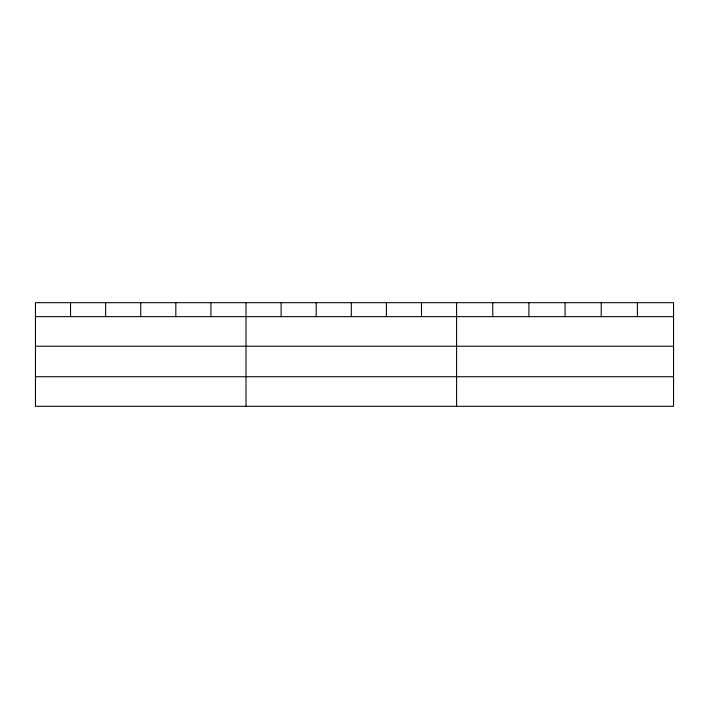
<?xml version="1.0" encoding="UTF-8"?>
<svg xmlns="http://www.w3.org/2000/svg" width="709" height="709" viewBox="0 0 709 709"><rect width="100%" height="100%" fill="white"/><g stroke="black" fill="none" stroke-linecap="round" stroke-linejoin="round"><path stroke-width="1.06" d="M673.55 346.231L673.55 302.69L35.45 302.69L35.45 406.31L673.55 406.31L673.55 346.231L35.45 346.231M35.45 316.639L673.55 316.639M35.45 376.718L673.55 376.718M637.391 302.69L637.391 316.639M601.232 302.69L601.232 316.639M565.073 302.69L565.073 316.639M528.914 302.69L528.914 316.639M492.755 302.69L492.755 316.639M456.596 302.69L456.596 406.31M421.5 302.69L421.5 316.639M386.405 302.69L386.405 316.639M351.309 302.69L351.309 316.639M316.214 302.69L316.214 316.639M281.118 302.69L281.118 316.639M246.023 302.69L246.023 406.31M210.928 302.69L210.928 316.639M175.832 302.69L175.832 316.639M140.737 302.69L140.737 316.639M105.641 302.69L105.641 316.639M70.545 302.69L70.545 316.639"/></g></svg>
